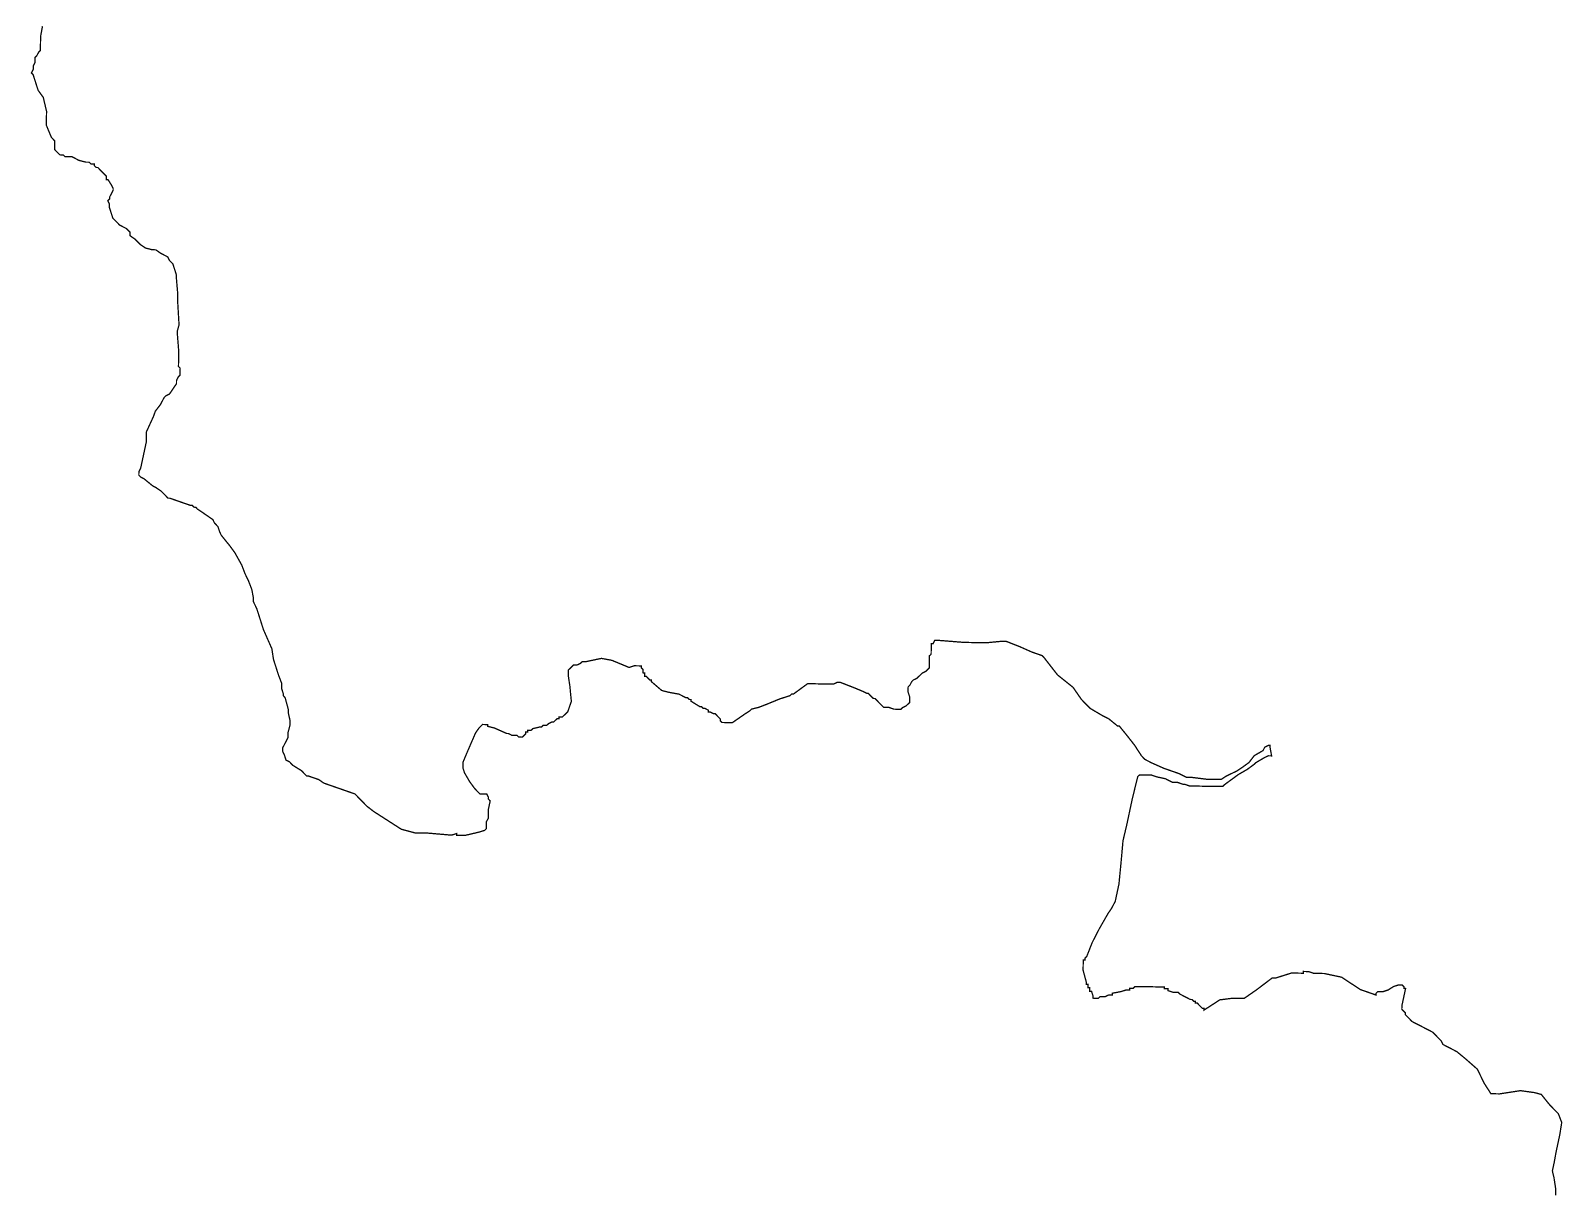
# Model space of a CAD drawing. Header units: metres. Extents: x 273899 to 302286, y 1977397 to 2102169.
# Drawn here: x 279387 to 282926, y 2029037 to 2031723 of the extents above; entities that cross this region are included whole.
import ezdxf

# ---------------------------------------------------------------- set-up
doc = ezdxf.new("R2010")
doc.units = ezdxf.units.M
doc.header["$MEASUREMENT"] = 0
doc.layers.add('HAZARDS LINE', color=1, linetype='Continuous')

msp = doc.modelspace()

# ---------------------------------------------------------------- linework, layer by layer
at = {"layer": 'HAZARDS LINE', "lineweight": 18}
msp.add_lwpolyline([(282910.2, 2029032.5, 3.01, 3.01, 0), (282910.4, 2029048.5, 3.01, 3.01, 0), (282906.7, 2029072.6, 3.01, 3.01, 0), (282902.9, 2029088.7, 3.01, 3.01, 0), (282907.2, 2029108.7, 3.01, 3.01, 0), (282911.5, 2029132.7, 3.01, 3.01, 0), (282920.1, 2029172.7, 3.01, 3.01, 0), (282924.5, 2029200.7, 3.01, 3.01, 0), (282916.7, 2029220.8, 3.01, 3.01, 0), (282896.9, 2029241.1, 3.01, 3.01, 0), (282877.2, 2029265.5, 3.01, 3.01, 0), (282861.2, 2029269.7, 3.01, 3.01, 0), (282829.2, 2029274.1, 3.01, 3.01, 0), (282781, 2029266.7, 3.01, 3.01, 0), (282761, 2029267, 3.01, 3.01, 0), (282745.3, 2029291.3, 3.01, 3.01, 0), (282729.7, 2029323.6, 3.01, 3.01, 0), (282701.9, 2029348, 3.01, 3.01, 0), (282682.1, 2029364.3, 3.01, 3.01, 0), (282666.2, 2029372.5, 3.01, 3.01, 0), (282650.2, 2029380.8, 3.01, 3.01, 0), (282646.3, 2029388.8, 3.01, 3.01, 0), (282626.6, 2029409.1, 3.01, 3.01, 0), (282602.7, 2029421.5, 3.01, 3.01, 0), (282578.8, 2029433.8, 3.01, 3.01, 0), (282566.9, 2029446, 3.01, 3.01, 0), (282563, 2029450.1, 3.01, 3.01, 0), (282563, 2029454.1, 3.01, 3.01, 0), (282559.1, 2029458.2, 3.01, 3.01, 0), (282555.1, 2029462.2, 3.01, 3.01, 0), (282555.2, 2029470.2, 3.01, 3.01, 0), (282563.8, 2029510.2, 3.01, 3.01, 0), (282559.8, 2029510.3, 3.01, 3.01, 0), (282559.8, 2029514.3, 3.01, 3.01, 0), (282555.9, 2029518.4, 3.01, 3.01, 0), (282547.8, 2029518.5, 3.01, 3.01, 0), (282535.8, 2029514.6, 3.01, 3.01, 0), (282523.6, 2029506.8, 3.01, 3.01, 0), (282511.6, 2029502.9, 3.01, 3.01, 0), (282499.5, 2029503.1, 3.01, 3.01, 0), (282495.5, 2029499.1, 3.01, 3.01, 0), (282495.4, 2029495.1, 3.01, 3.01, 0), (282483.4, 2029499.3, 3.01, 3.01, 0), (282459.5, 2029507.6, 3.01, 3.01, 0), (282415.8, 2029536.3, 3.01, 3.01, 0), (282375.8, 2029544.8, 3.01, 3.01, 0), (282351.8, 2029545.1, 3.01, 3.01, 0), (282339.8, 2029549.3, 3.01, 3.01, 0), (282327.8, 2029549.5, 3.01, 3.01, 0), (282327.7, 2029545.5, 3.01, 3.01, 0), (282299.7, 2029545.8, 3.01, 3.01, 0), (282263.4, 2029534.3, 3.01, 3.01, 0), (282255.4, 2029534.4, 3.01, 3.01, 0), (282219, 2029506.8, 3.01, 3.01, 0), (282190.6, 2029487.2, 3.01, 3.01, 0), (282162.6, 2029487.5, 3.01, 3.01, 0), (282134.5, 2029483.9, 3.01, 3.01, 0), (282098.1, 2029460.3, 3.01, 3.01, 0), (282098.1, 2029464.3, 3.01, 3.01, 0), (282094.1, 2029464.4, 3.01, 3.01, 0), (282090.1, 2029468.4, 3.01, 3.01, 0), (282082.2, 2029476.6, 3.01, 3.01, 0), (282078.2, 2029476.6, 3.01, 3.01, 0), (282078.3, 2029480.6, 3.01, 3.01, 0), (282074.3, 2029480.7, 3.01, 3.01, 0), (282070.3, 2029484.7, 3.01, 3.01, 0), (282066.3, 2029484.8, 3.01, 3.01, 0), (282042.4, 2029497.2, 3.01, 3.01, 0), (282038.5, 2029501.2, 3.01, 3.01, 0), (282026.4, 2029501.4, 3.01, 3.01, 0), (282014.5, 2029505.5, 3.01, 3.01, 0), (282014.5, 2029509.6, 3.01, 3.01, 0), (282006.5, 2029509.7, 3.01, 3.01, 0), (282006.6, 2029513.7, 3.01, 3.01, 0), (281938.4, 2029514.6, 3.01, 3.01, 0), (281934.4, 2029510.6, 3.01, 3.01, 0), (281926.3, 2029510.7, 3.01, 3.01, 0), (281926.3, 2029506.7, 3.01, 3.01, 0), (281918.3, 2029506.8, 3.01, 3.01, 0), (281906.2, 2029503, 3.01, 3.01, 0), (281886.1, 2029499.2, 3.01, 3.01, 0), (281886, 2029495.2, 3.01, 3.01, 0), (281878, 2029495.3, 3.01, 3.01, 0), (281870, 2029491.4, 3.01, 3.01, 0), (281857.9, 2029491.6, 3.01, 3.01, 0), (281853.9, 2029487.6, 3.01, 3.01, 0), (281841.8, 2029487.8, 3.01, 3.01, 0), (281841.9, 2029491.8, 3.01, 3.01, 0), (281838.1, 2029503.9, 3.01, 3.01, 0), (281834, 2029503.9, 3.01, 3.01, 0), (281834.2, 2029512, 3.01, 3.01, 0), (281830.1, 2029512, 3.01, 3.01, 0), (281830.3, 2029520, 3.01, 3.01, 0), (281826.2, 2029520.1, 3.01, 3.01, 0), (281826.3, 2029524.1, 3.01, 3.01, 0), (281818.7, 2029552.3, 3.01, 3.01, 0), (281819, 2029576.3, 3.01, 3.01, 0), (281823, 2029576.3, 3.01, 3.01, 0), (281823, 2029580.3, 3.01, 3.01, 0), (281827.1, 2029584.2, 3.01, 3.01, 0), (281839.6, 2029616.1, 3.01, 3.01, 0), (281856, 2029648, 3.01, 3.01, 0), (281876.5, 2029683.8, 3.01, 3.01, 0), (281884.7, 2029695.7, 3.01, 3.01, 0), (281893, 2029711.7, 3.01, 3.01, 0), (281901.5, 2029751.6, 3.01, 3.01, 0), (281906.2, 2029799.7, 3.01, 3.01, 0), (281910.9, 2029851.8, 3.01, 3.01, 0), (281919.4, 2029887.7, 3.01, 3.01, 0), (281932.2, 2029947.7, 3.01, 3.01, 0), (281944.9, 2029999.7, 3.01, 3.01, 0), (281949, 2030003.6, 3.01, 3.01, 0), (281977, 2030003.2, 3.01, 3.01, 0), (281989, 2029999.1, 3.01, 3.01, 0), (282009, 2029994.8, 3.01, 3.01, 0), (282024.9, 2029986.6, 3.01, 3.01, 0), (282036.9, 2029986.4, 3.01, 3.01, 0), (282048.9, 2029982.2, 3.01, 3.01, 0), (282052.9, 2029982.2, 3.01, 3.01, 0), (282064.9, 2029978, 3.01, 3.01, 0), (282141.1, 2029977, 3.01, 3.01, 0), (282145.1, 2029980.9, 3.01, 3.01, 0), (282177.5, 2030004.6, 3.01, 3.01, 0), (282197.7, 2030016.3, 3.01, 3.01, 0), (282213.9, 2030028.1, 3.01, 3.01, 0), (282218, 2030032.1, 3.01, 3.01, 0), (282238.2, 2030043.9, 3.01, 3.01, 0), (282246.2, 2030047.8, 3.01, 3.01, 0), (282254.2, 2030047.7, 3.01, 3.01, 0), (282250.5, 2030067.7, 3.01, 3.01, 0), (282250.6, 2030071.8, 3.01, 3.01, 0), (282246.6, 2030071.8, 3.01, 3.01, 0), (282238.5, 2030067.9, 3.01, 3.01, 0), (282234.4, 2030059.9, 3.01, 3.01, 0), (282214.2, 2030048.2, 3.01, 3.01, 0), (282201.9, 2030032.3, 3.01, 3.01, 0), (282185.7, 2030020.5, 3.01, 3.01, 0), (282173.6, 2030012.6, 3.01, 3.01, 0), (282149.4, 2030000.9, 3.01, 3.01, 0), (282137.3, 2029993.1, 3.01, 3.01, 0), (282105.2, 2029993.5, 3.01, 3.01, 0), (282069.2, 2029998, 3.01, 3.01, 0), (282057.1, 2029998.2, 3.01, 3.01, 0), (282041.2, 2030006.4, 3.01, 3.01, 0), (282005.3, 2030018.9, 3.01, 3.01, 0), (281977.4, 2030031.3, 3.01, 3.01, 0), (281961.5, 2030039.5, 3.01, 3.01, 0), (281953.6, 2030047.7, 3.01, 3.01, 0), (281937.9, 2030071.9, 3.01, 3.01, 0), (281922.1, 2030092.2, 3.01, 3.01, 0), (281902.4, 2030116.5, 3.01, 3.01, 0), (281898.4, 2030116.6, 3.01, 3.01, 0), (281878.5, 2030132.9, 3.01, 3.01, 0), (281862.6, 2030141.1, 3.01, 3.01, 0), (281834.8, 2030157.5, 3.01, 3.01, 0), (281815, 2030177.8, 3.01, 3.01, 0), (281795.3, 2030206.2, 3.01, 3.01, 0), (281759.6, 2030234.7, 3.01, 3.01, 0), (281728.1, 2030275.2, 3.01, 3.01, 0), (281724.1, 2030279.3, 3.01, 3.01, 0), (281700.2, 2030287.6, 3.01, 3.01, 0), (281672.3, 2030300, 3.01, 3.01, 0), (281640.4, 2030312.5, 3.01, 3.01, 0), (281632.4, 2030312.6, 3.01, 3.01, 0), (281596.3, 2030309.1, 3.01, 3.01, 0), (281544.1, 2030309.8, 3.01, 3.01, 0), (281484.1, 2030314.6, 3.01, 3.01, 0), (281476.1, 2030314.7, 3.01, 3.01, 0), (281471.9, 2030306.7, 3.01, 3.01, 0), (281467.9, 2030306.8, 3.01, 3.01, 0), (281467.6, 2030282.7, 3.01, 3.01, 0), (281463.6, 2030278.8, 3.01, 3.01, 0), (281463.2, 2030250.7, 3.01, 3.01, 0), (281455.1, 2030242.8, 3.01, 3.01, 0), (281447, 2030238.9, 3.01, 3.01, 0), (281434.8, 2030227, 3.01, 3.01, 0), (281426.7, 2030223.1, 3.01, 3.01, 0), (281422.7, 2030219.2, 3.01, 3.01, 0), (281418.6, 2030211.2, 3.01, 3.01, 0), (281414.5, 2030207.2, 3.01, 3.01, 0), (281414.3, 2030195.2, 3.01, 3.01, 0), (281418.2, 2030183.1, 3.01, 3.01, 0), (281418, 2030171.1, 3.01, 3.01, 0), (281414, 2030167.2, 3.01, 3.01, 0), (281409.9, 2030163.2, 3.01, 3.01, 0), (281401.8, 2030159.3, 3.01, 3.01, 0), (281397.8, 2030155.3, 3.01, 3.01, 0), (281381.7, 2030155.6, 3.01, 3.01, 0), (281369.8, 2030159.7, 3.01, 3.01, 0), (281357.7, 2030159.9, 3.01, 3.01, 0), (281341.9, 2030176.1, 3.01, 3.01, 0), (281338, 2030180.2, 3.01, 3.01, 0), (281333.9, 2030180.3, 3.01, 3.01, 0), (281330, 2030184.3, 3.01, 3.01, 0), (281322.1, 2030192.4, 3.01, 3.01, 0), (281318.1, 2030192.5, 3.01, 3.01, 0), (281310.1, 2030196.6, 3.01, 3.01, 0), (281290.2, 2030204.9, 3.01, 3.01, 0), (281258.3, 2030217.3, 3.01, 3.01, 0), (281250.3, 2030217.5, 3.01, 3.01, 0), (281242.2, 2030213.6, 3.01, 3.01, 0), (281182.1, 2030214.4, 3.01, 3.01, 0), (281149.7, 2030190.7, 3.01, 3.01, 0), (281145.7, 2030190.8, 3.01, 3.01, 0), (281141.6, 2030186.8, 3.01, 3.01, 0), (281117.4, 2030179.1, 3.01, 3.01, 0), (281089.2, 2030167.5, 3.01, 3.01, 0), (281069.1, 2030159.7, 3.01, 3.01, 0), (281053, 2030155.9, 3.01, 3.01, 0), (281048.9, 2030152, 3.01, 3.01, 0), (281036.8, 2030144.1, 3.01, 3.01, 0), (281008.5, 2030124.5, 3.01, 3.01, 0), (280984.4, 2030124.8, 3.01, 3.01, 0), (280980.5, 2030128.8, 3.01, 3.01, 0), (280980.5, 2030132.9, 3.01, 3.01, 0), (280972.6, 2030141, 3.01, 3.01, 0), (280968.7, 2030145, 3.01, 3.01, 0), (280964.6, 2030145.1, 3.01, 3.01, 0), (280956.7, 2030149.2, 3.01, 3.01, 0), (280952.7, 2030149.3, 3.01, 3.01, 0), (280952.7, 2030153.3, 3.01, 3.01, 0), (280944.8, 2030157.4, 3.01, 3.01, 0), (280940.8, 2030157.4, 3.01, 3.01, 0), (280936.8, 2030161.5, 3.01, 3.01, 0), (280932.8, 2030161.6, 3.01, 3.01, 0), (280912.9, 2030173.9, 3.01, 3.01, 0), (280913, 2030177.9, 3.01, 3.01, 0), (280909, 2030177.9, 3.01, 3.01, 0), (280905, 2030182, 3.01, 3.01, 0), (280901, 2030182, 3.01, 3.01, 0), (280885.1, 2030190.3, 3.01, 3.01, 0), (280861.1, 2030194.6, 3.01, 3.01, 0), (280845.1, 2030198.8, 3.01, 3.01, 0), (280821.3, 2030219.2, 3.01, 3.01, 0), (280821.4, 2030223.2, 3.01, 3.01, 0), (280817.4, 2030223.2, 3.01, 3.01, 0), (280813.4, 2030227.3, 3.01, 3.01, 0), (280809.5, 2030231.4, 3.01, 3.01, 0), (280805.4, 2030231.4, 3.01, 3.01, 0), (280805.6, 2030239.4, 3.01, 3.01, 0), (280801.5, 2030239.5, 3.01, 3.01, 0), (280801.6, 2030247.5, 3.01, 3.01, 0), (280797.7, 2030251.6, 3.01, 3.01, 0), (280797.7, 2030255.6, 3.01, 3.01, 0), (280781.7, 2030255.8, 3.01, 3.01, 0), (280769.6, 2030252, 3.01, 3.01, 0), (280729.8, 2030268.5, 3.01, 3.01, 0), (280705.8, 2030272.9, 3.01, 3.01, 0), (280669.6, 2030265.3, 3.01, 3.01, 0), (280661.6, 2030265.4, 3.01, 3.01, 0), (280657.5, 2030261.5, 3.01, 3.01, 0), (280649.4, 2030257.6, 3.01, 3.01, 0), (280641.4, 2030257.7, 3.01, 3.01, 0), (280637.4, 2030253.7, 3.01, 3.01, 0), (280633.3, 2030249.8, 3.01, 3.01, 0), (280629.2, 2030245.8, 3.01, 3.01, 0), (280629.1, 2030233.8, 3.01, 3.01, 0), (280632.8, 2030209.7, 3.01, 3.01, 0), (280636.3, 2030173.5, 3.01, 3.01, 0), (280628, 2030149.6, 3.01, 3.01, 0), (280615.8, 2030137.7, 3.01, 3.01, 0), (280607.8, 2030137.8, 3.01, 3.01, 0), (280607.7, 2030133.8, 3.01, 3.01, 0), (280603.7, 2030133.9, 3.01, 3.01, 0), (280595.6, 2030126, 3.01, 3.01, 0), (280591.6, 2030126, 3.01, 3.01, 0), (280583.5, 2030122.1, 3.01, 3.01, 0), (280579.4, 2030118.2, 3.01, 3.01, 0), (280571.4, 2030118.3, 3.01, 3.01, 0), (280567.3, 2030114.3, 3.01, 3.01, 0), (280563.3, 2030114.4, 3.01, 3.01, 0), (280547.3, 2030110.6, 3.01, 3.01, 0), (280543.2, 2030106.6, 3.01, 3.01, 0), (280535.2, 2030106.7, 3.01, 3.01, 0), (280535.1, 2030102.7, 3.01, 3.01, 0), (280531.1, 2030102.8, 3.01, 3.01, 0), (280531.1, 2030098.8, 3.01, 3.01, 0), (280522.9, 2030090.9, 3.01, 3.01, 0), (280514.9, 2030091, 3.01, 3.01, 0), (280511, 2030095, 3.01, 3.01, 0), (280498.9, 2030095.2, 3.01, 3.01, 0), (280491, 2030099.3, 3.01, 3.01, 0), (280487, 2030099.4, 3.01, 3.01, 0), (280459.1, 2030111.8, 3.01, 3.01, 0), (280443.1, 2030116, 3.01, 3.01, 0), (280443.1, 2030120, 3.01, 3.01, 0), (280431.1, 2030120.2, 3.01, 3.01, 0), (280423, 2030112.2, 3.01, 3.01, 0), (280414.8, 2030100.3, 3.01, 3.01, 0), (280394.1, 2030052.5, 3.01, 3.01, 0), (280385.8, 2030032.5, 3.01, 3.01, 0), (280385.7, 2030020.5, 3.01, 3.01, 0), (280389.5, 2030008.4, 3.01, 3.01, 0), (280401.3, 2029988.2, 3.01, 3.01, 0), (280413.1, 2029972, 3.01, 3.01, 0), (280421, 2029963.9, 3.01, 3.01, 0), (280425, 2029959.8, 3.01, 3.01, 0), (280441, 2029959.6, 3.01, 3.01, 0), (280444.9, 2029951.6, 3.01, 3.01, 0), (280444.8, 2029947.6, 3.01, 3.01, 0), (280448.8, 2029943.5, 3.01, 3.01, 0), (280444.5, 2029923.5, 3.01, 3.01, 0), (280444.3, 2029903.5, 3.01, 3.01, 0), (280440.1, 2029895.5, 3.01, 3.01, 0), (280439.9, 2029879.5, 3.01, 3.01, 0), (280435.9, 2029875.5, 3.01, 3.01, 0), (280423.8, 2029871.7, 3.01, 3.01, 0), (280407.7, 2029867.9, 3.01, 3.01, 0), (280391.6, 2029864.1, 3.01, 3.01, 0), (280371.6, 2029864.3, 3.01, 3.01, 0), (280371.6, 2029868.3, 3.01, 3.01, 0), (280359.5, 2029864.5, 3.01, 3.01, 0), (280303.5, 2029869.3, 3.01, 3.01, 0), (280275.4, 2029869.6, 3.01, 3.01, 0), (280243.5, 2029878.1, 3.01, 3.01, 0), (280179.9, 2029919, 3.01, 3.01, 0), (280164, 2029931.3, 3.01, 3.01, 0), (280136.3, 2029959.7, 3.01, 3.01, 0), (280112.4, 2029968, 3.01, 3.01, 0), (280064.5, 2029984.7, 3.01, 3.01, 0), (280052.6, 2029992.9, 3.01, 3.01, 0), (280028.6, 2030001.2, 3.01, 3.01, 0), (280024.6, 2030001.3, 3.01, 3.01, 0), (280012.8, 2030013.5, 3.01, 3.01, 0), (279992.9, 2030025.8, 3.01, 3.01, 0), (279985, 2030033.9, 3.01, 3.01, 0), (279977, 2030038, 3.01, 3.01, 0), (279973.2, 2030050.1, 3.01, 3.01, 0), (279969.3, 2030058.2, 3.01, 3.01, 0), (279969.4, 2030066.2, 3.01, 3.01, 0), (279977.6, 2030082.1, 3.01, 3.01, 0), (279981.7, 2030090.1, 3.01, 3.01, 0), (279981.9, 2030102.1, 3.01, 3.01, 0), (279986.1, 2030118.1, 3.01, 3.01, 0), (279986.2, 2030130.1, 3.01, 3.01, 0), (279982.5, 2030146.2, 3.01, 3.01, 0), (279982.6, 2030154.2, 3.01, 3.01, 0), (279974.9, 2030182.4, 3.01, 3.01, 0), (279971, 2030186.5, 3.01, 3.01, 0), (279971, 2030190.5, 3.01, 3.01, 0), (279967.2, 2030202.5, 3.01, 3.01, 0), (279967.3, 2030214.6, 3.01, 3.01, 0), (279959.6, 2030234.7, 3.01, 3.01, 0), (279948, 2030271, 3.01, 3.01, 0), (279944.4, 2030295.1, 3.01, 3.01, 0), (279924.9, 2030339.4, 3.01, 3.01, 0), (279909.5, 2030387.8, 3.01, 3.01, 0), (279901.7, 2030403.9, 3.01, 3.01, 0), (279901.8, 2030411.9, 3.01, 3.01, 0), (279898.1, 2030432, 3.01, 3.01, 0), (279890.3, 2030452.2, 3.01, 3.01, 0), (279882.5, 2030468.3, 3.01, 3.01, 0), (279874.8, 2030488.5, 3.01, 3.01, 0), (279859.1, 2030516.7, 3.01, 3.01, 0), (279847.3, 2030532.9, 3.01, 3.01, 0), (279827.6, 2030557.3, 3.01, 3.01, 0), (279823.7, 2030565.3, 3.01, 3.01, 0), (279819.8, 2030577.4, 3.01, 3.01, 0), (279815.9, 2030581.5, 3.01, 3.01, 0), (279811.9, 2030585.5, 3.01, 3.01, 0), (279808, 2030593.6, 3.01, 3.01, 0), (279784.2, 2030610, 3.01, 3.01, 0), (279772.3, 2030618.1, 3.01, 3.01, 0), (279768.3, 2030622.2, 3.01, 3.01, 0), (279764.3, 2030622.3, 3.01, 3.01, 0), (279760.4, 2030626.3, 3.01, 3.01, 0), (279756.4, 2030626.4, 3.01, 3.01, 0), (279732.4, 2030634.7, 3.01, 3.01, 0), (279708.5, 2030643.1, 3.01, 3.01, 0), (279704.5, 2030643.1, 3.01, 3.01, 0), (279692.6, 2030655.3, 3.01, 3.01, 0), (279688.6, 2030659.4, 3.01, 3.01, 0), (279676.7, 2030667.5, 3.01, 3.01, 0), (279668.8, 2030671.7, 3.01, 3.01, 0), (279648.9, 2030688, 3.01, 3.01, 0), (279641, 2030692.1, 3.01, 3.01, 0), (279637, 2030696.1, 3.01, 3.01, 0), (279637.1, 2030704.2, 3.01, 3.01, 0), (279641.2, 2030712.1, 3.01, 3.01, 0), (279645.5, 2030732.1, 3.01, 3.01, 0), (279649.8, 2030752.1, 3.01, 3.01, 0), (279654.1, 2030772.1, 3.01, 3.01, 0), (279654.4, 2030796.1, 3.01, 3.01, 0), (279670.9, 2030832, 3.01, 3.01, 0), (279675.1, 2030844, 3.01, 3.01, 0), (279687.3, 2030859.9, 3.01, 3.01, 0), (279695.5, 2030875.8, 3.01, 3.01, 0), (279699.6, 2030879.7, 3.01, 3.01, 0), (279707.7, 2030883.6, 3.01, 3.01, 0), (279724, 2030907.5, 3.01, 3.01, 0), (279724.1, 2030915.5, 3.01, 3.01, 0), (279728.3, 2030923.5, 3.01, 3.01, 0), (279732.3, 2030927.4, 3.01, 3.01, 0), (279732.5, 2030943.5, 3.01, 3.01, 0), (279728.6, 2030947.5, 3.01, 3.01, 0), (279729.1, 2030983.6, 3.01, 3.01, 0), (279725.6, 2031027.8, 3.01, 3.01, 0), (279729.9, 2031043.7, 3.01, 3.01, 0), (279726.6, 2031099.9, 3.01, 3.01, 0), (279726.8, 2031115.9, 3.01, 3.01, 0), (279723.4, 2031156.1, 3.01, 3.01, 0), (279723.4, 2031160.1, 3.01, 3.01, 0), (279715.7, 2031184.3, 3.01, 3.01, 0), (279707.8, 2031192.4, 3.01, 3.01, 0), (279703.9, 2031200.5, 3.01, 3.01, 0), (279688, 2031208.7, 3.01, 3.01, 0), (279676.1, 2031216.9, 3.01, 3.01, 0), (279668, 2031217, 3.01, 3.01, 0), (279652.1, 2031221.2, 3.01, 3.01, 0), (279640.1, 2031229.4, 3.01, 3.01, 0), (279628.3, 2031241.6, 3.01, 3.01, 0), (279616.4, 2031249.7, 3.01, 3.01, 0), (279616.5, 2031257.8, 3.01, 3.01, 0), (279608.6, 2031265.9, 3.01, 3.01, 0), (279592.6, 2031274.1, 3.01, 3.01, 0), (279588.7, 2031278.2, 3.01, 3.01, 0), (279576.8, 2031290.4, 3.01, 3.01, 0), (279573, 2031302.5, 3.01, 3.01, 0), (279569.1, 2031314.5, 3.01, 3.01, 0), (279569.2, 2031322.5, 3.01, 3.01, 0), (279565.3, 2031330.6, 3.01, 3.01, 0), (279569.4, 2031334.6, 3.01, 3.01, 0), (279569.4, 2031338.6, 3.01, 3.01, 0), (279573.6, 2031346.5, 3.01, 3.01, 0), (279577.7, 2031354.5, 3.01, 3.01, 0), (279577.7, 2031358.5, 3.01, 3.01, 0), (279573.8, 2031366.6, 3.01, 3.01, 0), (279566, 2031378.7, 3.01, 3.01, 0), (279562, 2031378.8, 3.01, 3.01, 0), (279562.1, 2031386.8, 3.01, 3.01, 0), (279546.2, 2031403, 3.01, 3.01, 0), (279542.3, 2031407.1, 3.01, 3.01, 0), (279538.3, 2031407.2, 3.01, 3.01, 0), (279534.3, 2031411.2, 3.01, 3.01, 0), (279534.4, 2031415.2, 3.01, 3.01, 0), (279526.4, 2031415.3, 3.01, 3.01, 0), (279522.4, 2031419.4, 3.01, 3.01, 0), (279514.4, 2031419.5, 3.01, 3.01, 0), (279498.4, 2031423.7, 3.01, 3.01, 0), (279490.5, 2031427.9, 3.01, 3.01, 0), (279482.5, 2031432, 3.01, 3.01, 0), (279466.5, 2031432.2, 3.01, 3.01, 0), (279462.5, 2031436.2, 3.01, 3.01, 0), (279454.5, 2031436.4, 3.01, 3.01, 0), (279442.6, 2031448.5, 3.01, 3.01, 0), (279442.9, 2031468.6, 3.01, 3.01, 0), (279438.9, 2031472.6, 3.01, 3.01, 0), (279435, 2031476.7, 3.01, 3.01, 0), (279423.3, 2031504.9, 3.01, 3.01, 0), (279423.8, 2031537, 3.01, 3.01, 0), (279420, 2031553.1, 3.01, 3.01, 0), (279416.2, 2031569.2, 3.01, 3.01, 0), (279404.4, 2031585.4, 3.01, 3.01, 0), (279400.5, 2031597.5, 3.01, 3.01, 0), (279396.7, 2031609.5, 3.01, 3.01, 0), (279392.8, 2031621.6, 3.01, 3.01, 0), (279388.9, 2031625.7, 3.01, 3.01, 0), (279393, 2031633.6, 3.01, 3.01, 0), (279393.1, 2031641.7, 3.01, 3.01, 0), (279397.2, 2031649.6, 3.01, 3.01, 0), (279397.4, 2031661.7, 3.01, 3.01, 0), (279401.4, 2031665.6, 3.01, 3.01, 0), (279405.5, 2031673.6, 3.01, 3.01, 0), (279409.6, 2031677.5, 3.01, 3.01, 0), (279410, 2031709.6, 3.01, 3.01, 0), (279414.4, 2031733.6, 3.01, 3.01, 0)], format="xyseb", dxfattribs=at)

doc.saveas('drawing.dxf')
